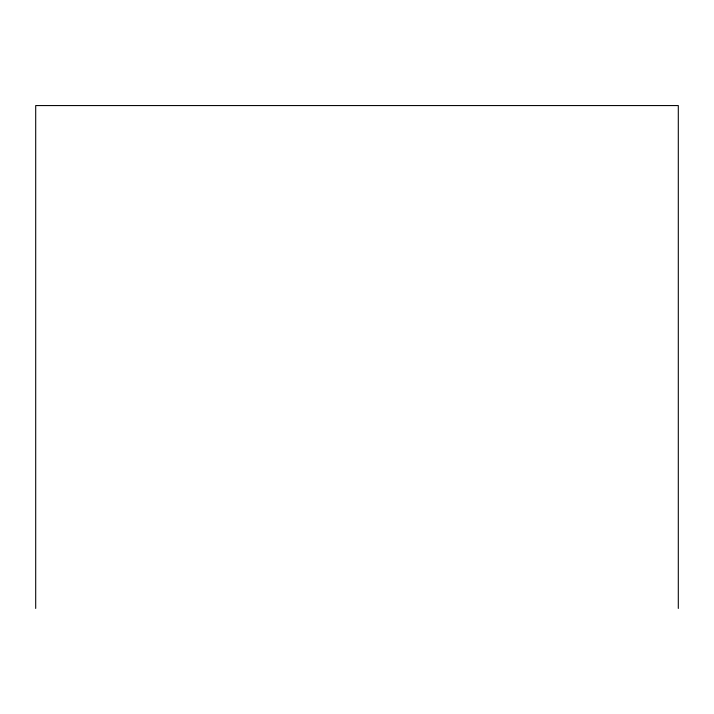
<?xml version="1.0" encoding="UTF-8"?>
<svg xmlns="http://www.w3.org/2000/svg" width="714" height="714" viewBox="0 0 714 714"><rect width="100%" height="100%" fill="white"/><g stroke="black" fill="none" stroke-linecap="round" stroke-linejoin="round"><path stroke-width="1.07" d="M678.3 608.435L678.3 105.565L35.7 105.565L35.7 608.435"/></g></svg>
